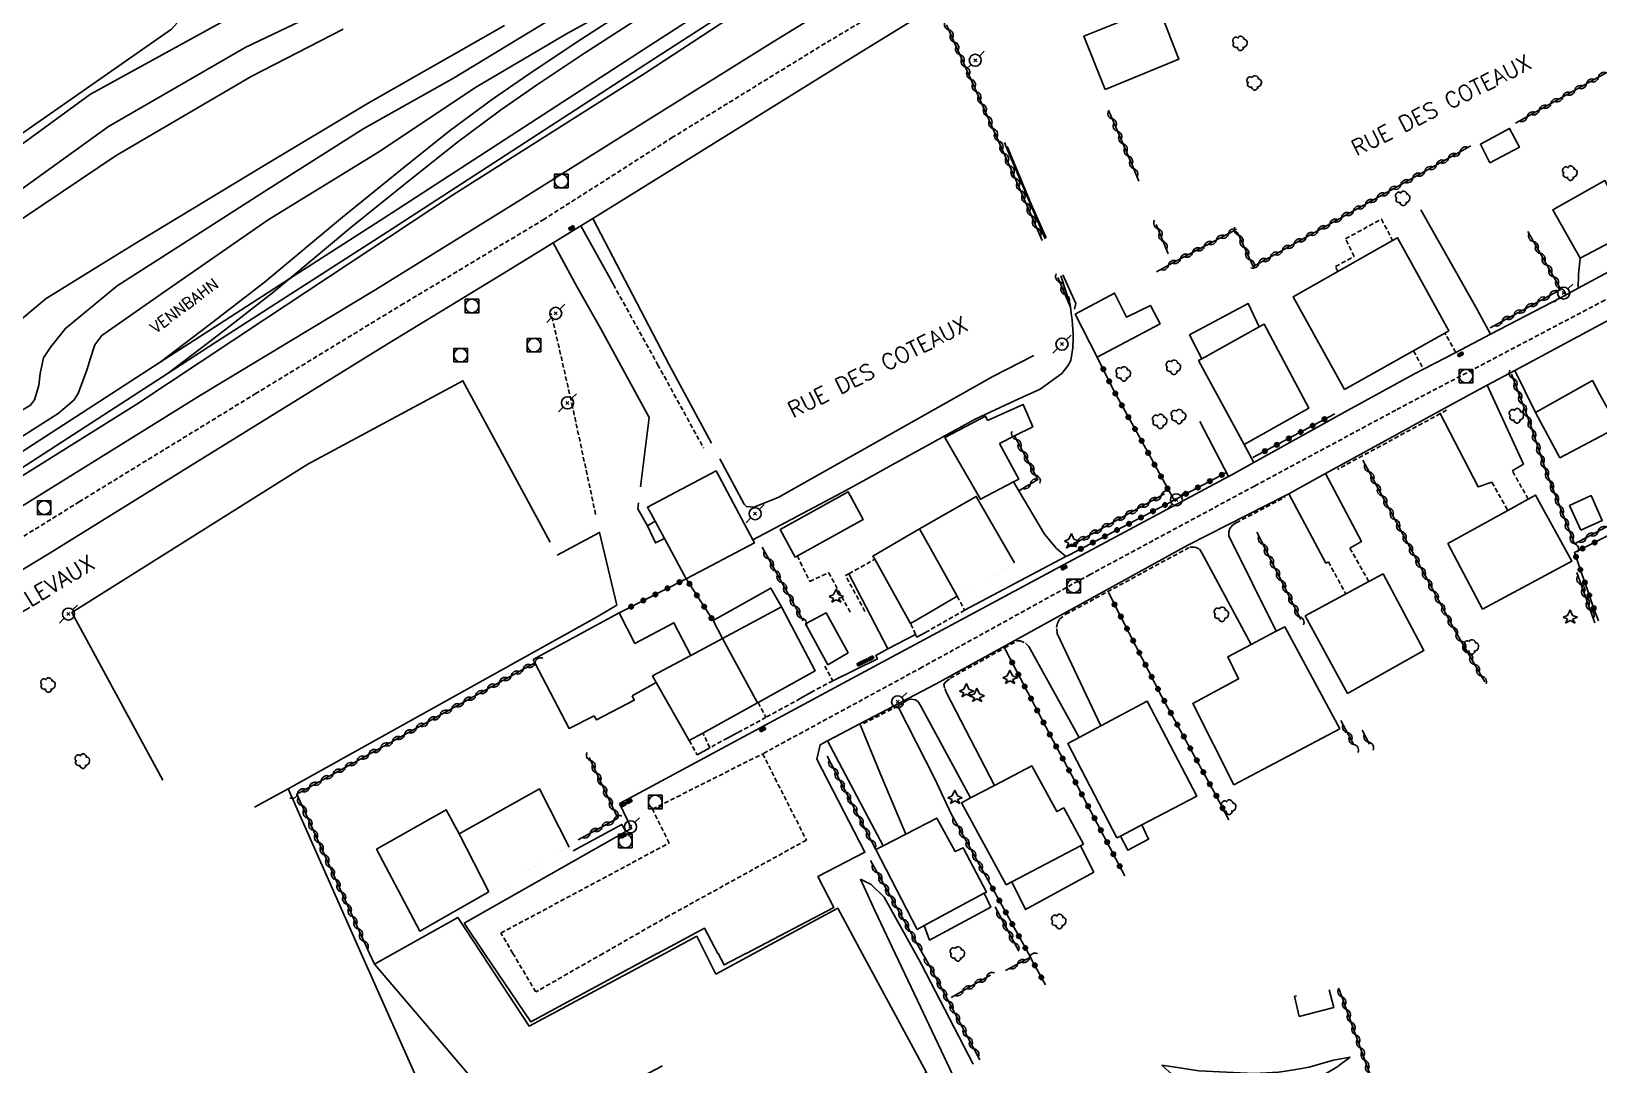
# Model space of a CAD drawing. Header units: millimetres. Extents: x 267000 to 268001, y 124012 to 125001.
# Drawn here: x 267680.7 to 267854.1, y 124658.7 to 124773.1 of the extents above; entities that cross this region are included whole.
import ezdxf
from ezdxf.enums import TextEntityAlignment as Align

# ---------------------------------------------------------------- set-up
doc = ezdxf.new("R2010")
doc.units = ezdxf.units.MM
doc.linetypes.add('DASHED', pattern=[0.75, 0.5, -0.25])
doc.layers.get('0').update_dxf_attribs({"linetype": 'CONTINUOUS'})
for name, color, linetype in [('W0001', 6, 'DASHED'), ('W0008', 7, 'CONTINUOUS'), ('W0014', 7, 'CONTINUOUS'), ('W0017', 7, 'CONTINUOUS'), ('W0101', 7, 'CONTINUOUS'), ('W0104', 1, 'CONTINUOUS'), ('W0105', 7, 'CONTINUOUS'), ('W0112', 1, 'DASHED'), ('W0211', 2, 'CONTINUOUS'), ('W0214', 2, 'CONTINUOUS'), ('W0300', 7, 'CONTINUOUS'), ('W0303', 7, 'CONTINUOUS'), ('W0310', 3, 'CONTINUOUS'), ('W0323', 7, 'CONTINUOUS'), ('W0330', 7, 'CONTINUOUS'), ('W0401', 7, 'CONTINUOUS'), ('W0420', 7, 'CONTINUOUS'), ('W0473', 7, 'CONTINUOUS'), ('W0700', 7, 'CONTINUOUS'), ('W0984', 7, 'CONTINUOUS'), ('W0989', 7, 'CONTINUOUS'), ('W1102', 7, 'CONTINUOUS')]:
    doc.layers.add(name, color=color, linetype=linetype)
doc.styles.get("Standard").update_dxf_attribs({"font": 'romans.shx', "width": 0.85})

# ---------------------------------------------------------------- blocks, each defined once
blk = doc.blocks.new('T303')
for p, q in [((-0.77, 0), (-0.28, 0.21)), ((-0.28, -0.21), (-0.77, 0)), ((-0.28, 0.21), (0, 0.83)), ((0, 0.83), (0.28, 0.21)), ((0.28, 0.21), (0.83, 0)), ((0.83, 0), (0.28, -0.21)), ((-0.49, -0.63), (-0.28, -0.21)), ((0, -0.35), (-0.49, -0.63)), ((0.56, -0.63), (0, -0.35)), ((0.28, -0.21), (0.56, -0.63))]:
    blk.add_line(p, q)
blk = doc.blocks.new('T473')
for p, q in [((-0.166667, 0.166667), (0.166667, -0.166667)), ((-0.166667, -0.166667), (0.166667, 0.166667)), ((0.500001, 0.500001), (1.000002, 1.000002)), ((-1.000002, -1.000002), (-0.500001, -0.500001))]:
    blk.add_line(p, q)
blk.add_ellipse((0, 0), major_axis=(0.471405, 0.471405), ratio=1, start_param=5.4977871438, end_param=11.780972451)
blk = doc.blocks.new('T300')
for p, q in [((-0.8, 0.51), (-0.86, 0.34)), ((-0.86, 0.34), (-0.86, 0.17)), ((-0.86, 0.17), (-0.74, 0.06)), ((-0.69, 0.63), (-0.8, 0.51)), ((-0.8, -0.06), (-0.74, 0.06)), ((-0.74, 0.06), (-0.69, 0.11)), ((-0.57, 0.69), (-0.69, 0.63)), ((-0.46, 0.69), (-0.57, 0.69)), ((-0.29, 0.63), (-0.46, 0.69)), ((-0.29, 0.63), (-0.17, 0.74)), ((-0.23, 0.57), (-0.29, 0.63)), ((-0.17, 0.74), (-0.06, 0.8)), ((-0.06, 0.8), (0.06, 0.8)), ((0.06, 0.8), (0.23, 0.74)), ((0.23, 0.74), (0.34, 0.63)), ((0.34, 0.63), (0.4, 0.51)), ((0.46, 0.46), (0.34, 0.46)), ((0.4, 0.51), (0.4, 0.46)), ((0.57, 0.4), (0.46, 0.46)), ((0.57, 0.4), (0.69, 0.29)), ((0.69, 0.29), (0.74, 0.17)), ((0.74, 0.06), (0.69, -0.17)), ((0.74, 0.17), (0.74, 0.06)), ((-0.8, -0.17), (-0.8, -0.06)), ((-0.8, -0.23), (-0.8, -0.17)), ((-0.74, -0.34), (-0.8, -0.23)), ((-0.69, -0.4), (-0.74, -0.34)), ((-0.51, -0.46), (-0.69, -0.4)), ((-0.4, -0.46), (-0.51, -0.46)), ((-0.4, -0.46), (-0.34, -0.46)), ((-0.34, -0.46), (-0.34, -0.4)), ((-0.34, -0.51), (-0.34, -0.46)), ((-0.29, -0.63), (-0.34, -0.51)), ((-0.17, -0.74), (-0.29, -0.63)), ((-0.06, -0.8), (-0.17, -0.74)), ((0.06, -0.8), (-0.06, -0.8)), ((0.17, -0.74), (0.06, -0.8)), ((0.23, -0.69), (0.17, -0.74)), ((0.29, -0.46), (0.23, -0.46)), ((0.29, -0.63), (0.23, -0.69)), ((0.46, -0.4), (0.29, -0.46)), ((0.34, -0.51), (0.29, -0.63)), ((0.34, -0.51), (0.34, -0.46)), ((0.57, -0.34), (0.46, -0.4)), ((0.63, -0.29), (0.57, -0.34)), ((0.69, -0.17), (0.63, -0.29))]:
    blk.add_line(p, q)
blk = doc.blocks.new('T401')
for p, q in [((-0.3, 0.3), (0, 0.3)), ((-0.3, -0.25), (-0.3, 0.3)), ((-0.3, 0.15), (0, 0.15)), ((-0.3, 0), (0, 0)), ((0, 0.3), (0, -0.25)), ((-0.3, -0.15), (0, -0.15)), ((-0.3, -0.25), (-0.3, -0.3)), ((-0.3, -0.3), (0, -0.3)), ((0, -0.3), (0, -0.25))]:
    blk.add_line(p, q)
blk = doc.blocks.new('T420')
for p, q in [((0.75, 0.75), (-0.75, 0.75)), ((-0.75, 0.75), (-0.75, -0.75)), ((0.75, 0.75), (0.75, -0.75)), ((0.75, -0.75), (-0.75, -0.75))]:
    blk.add_line(p, q)
blk.add_ellipse((0, 0), major_axis=(-0.53, 0.53), ratio=1, start_param=3.926991, end_param=10.210176)
blk = doc.blocks.new('t323o')
at = {"color": 0, "linetype": 'Continuous'}
for radius in [0.25, 0.15]:
    blk.add_circle((0, 0), radius, dxfattribs=at)
blk = doc.blocks.new('t310o')
at = {"color": 0, "linetype": 'Continuous'}
for centre, start, end in [((-0.5, 0.38), 216.8699, 323.1304), ((0.5, -0.37), 36.8699, 143.1303)]:
    blk.add_arc(centre, 0.625, start, end, dxfattribs=at)

msp = doc.modelspace()

# ---------------------------------------------------------------- linework, layer by layer
at = {"layer": 'W0001'}
for points in [[(267604.11, 124671), (267604.12, 124671.01), (267618.73, 124680.11), (267631.99, 124687.76), (267652.36, 124700.35), (267669.02, 124710.46), (267685.96, 124720.98), (267705.46, 124732.94), (267721.58, 124742.75), (267737.32, 124752.2), (267751.54, 124761.27), (267768.13, 124771.49), (267781.97, 124779.73), (267791.75, 124785.7), (267805.29, 124794.13), (267818.57, 124799.77), (267832.24, 124804.69)], [(267816.05, 124722.74), (267831.82, 124731.21), (267854.45, 124743.12), (267870.1, 124751.29), (267880.26, 124755.18)], [(267816.05, 124722.74), (267797.86, 124712.95), (267779.28, 124702.69), (267761.62, 124693.1)], [(267733.99, 124671), (267733.98, 124671.01), (267732.65, 124673.26), (267751.26, 124683.22), (267749.42, 124686.97), (267761.62, 124693.1)], [(267761.62, 124693.1), (267766.46, 124683.55), (267751.24, 124675.16), (267743.97, 124671.01), (267743.96, 124671)], [(267743.96, 124671), (267736.51, 124666.74), (267733.99, 124671)]]:
    msp.add_lwpolyline(points, dxfattribs=at)
at = {"layer": 'W0008'}
for points in [[(267775.48, 124779.72), (267762.78, 124771.92), (267748.94, 124763.28), (267734.54, 124754.24), (267718.8, 124744.49), (267699.49, 124732.83), (267678.06, 124719.53), (267663.85, 124710.79), (267649.33, 124701.68), (267633, 124691.54), (267622.62, 124685.2), (267611.04, 124677.97), (267600.25, 124671.01), (267600.24, 124671)], [(267607.94, 124671), (267607.95, 124671.01), (267615.08, 124675.54), (267619.11, 124677.56), (267621.19, 124678.63), (267624.23, 124680.2), (267624.8, 124680.49), (267624.84, 124680.52), (267629.93, 124683.27), (267631.36, 124684.04), (267645.69, 124692.92), (267666.71, 124705.65), (267682.65, 124715.27), (267699.07, 124725.45), (267720.08, 124738.44), (267732.78, 124746.18), (267738.44, 124749.68), (267741.5, 124751.56), (267742.81, 124752.37), (267751.57, 124757.77), (267772.58, 124770.83), (267783.67, 124777.66)], [(267876.54, 124757.71), (267871.68, 124755.19), (267862.03, 124750.12), (267861.15, 124749.64), (267851.87, 124744.65), (267849.91, 124743.59), (267842.19, 124739.55), (267838.32, 124737.53), (267834.77, 124735.67), (267833.77, 124735.15), (267826.33, 124731.12), (267815.98, 124725.34), (267813.47, 124723.93), (267813.17, 124723.78), (267795.95, 124714.59)], [(267759.77, 124671), (267759.78, 124671.01), (267769.51, 124676.1), (267767.74, 124679.52), (267772.93, 124682.21), (267767.62, 124692.52), (267767.98, 124694.1), (267768.8, 124694.53), (267772.38, 124696.41), (267780.83, 124700.84), (267808.69, 124716.2), (267819.55, 124721.72), (267819.86, 124721.88), (267823.92, 124724.12), (267837.87, 124731.77), (267841.8, 124733.89), (267844.88, 124735.54), (267854.82, 124740.89), (267871.91, 124749.67), (267873.34, 124750.12)], [(267745.78, 124687.6), (267747.11, 124684.83), (267746.49, 124684.5)], [(267728.58, 124674.37), (267730.85, 124671.01), (267730.85, 124671)], [(267749.96, 124671), (267749.97, 124671.01), (267755.18, 124673.81), (267756.67, 124671.01), (267756.68, 124671)], [(267730.85, 124671), (267735.95, 124663.44), (267749.96, 124671)], [(267756.68, 124671), (267757.35, 124669.74), (267759.77, 124671)]]:
    msp.add_lwpolyline(points, dxfattribs=at)
at = {"layer": 'W0014'}
for points in [[(267795.95, 124714.59), (267771.98, 124701.71), (267754.7, 124692.38), (267747.03, 124688.27), (267745.78, 124687.6)], [(267783.97, 124709.01), (267795.19, 124714.94), (267795.51, 124715.1)], [(267769.38, 124701.19), (267774.33, 124703.61), (267774.13, 124704), (267775.49, 124704.72), (267778.55, 124706.32), (267778.69, 124706.02), (267779.96, 124706.7)], [(267765.79, 124699.22), (267767.29, 124700.07)], [(267757.74, 124694.84), (267758.88, 124695.45)], [(267746.49, 124684.5), (267728.58, 124674.37)], [(267740.64, 124682.36), (267746.02, 124685.29), (267746.49, 124684.5)], [(267740.2, 124682.78), (267740.2, 124682.78)]]:
    msp.add_lwpolyline(points, dxfattribs=at)
at = {"layer": 'W0017'}
for points in [[(267718.67, 124782.22), (267703.1, 124774.83), (267687.23, 124766.1), (267648.68, 124737.99), (267628.74, 124723.99)], [(267631.1, 124720.64), (267631.35, 124720.82), (267641.6, 124728.21), (267689.21, 124762.54), (267704.44, 124771.33), (267720.17, 124778.83)], [(267842.19, 124739.55), (267840.69, 124742.29), (267834.45, 124753.3)], [(267745.1, 124745.05), (267741.5, 124751.56)], [(267742.81, 124752.37), (267751.25, 124736.24), (267755.96, 124727.47)], [(267748.09, 124722.64), (267749.05, 124730.34), (267743.72, 124740.15), (267741.05, 124744.82), (267738.44, 124749.68)], [(267852.09, 124747.95), (267851.92, 124746.21), (267851.87, 124744.65)], [(267756.89, 124725.74), (267759.59, 124720.73), (267759.82, 124720.47), (267760.65, 124720.4), (267763.35, 124721.48), (267787.08, 124734.88), (267791.62, 124737.18)], [(267844.88, 124735.54), (267847.14, 124730.89)], [(267841.8, 124733.89), (267845.83, 124725.17), (267844.58, 124724.43)], [(267836.62, 124730.76), (267840.8, 124722.64), (267842.32, 124723.16)], [(267813.17, 124723.78), (267810.01, 124729.87)], [(267815.98, 124725.34), (267814.91, 124727.33)], [(267826.61, 124715.88), (267827.88, 124716.6), (267823.92, 124724.12)], [(267795.19, 124714.94), (267794.16, 124715.81), (267792.81, 124717.43), (267789.97, 124722.21), (267789.38, 124723.21)], [(267748.86, 124718.35), (267747.79, 124720.23), (267747.87, 124720.89)], [(267819.86, 124721.88), (267823.94, 124714.22), (267824.23, 124714.36)], [(267818.47, 124706.66), (267813.22, 124717.24)], [(267810.22, 124715.35), (267815.7, 124705.21)], [(267775.49, 124704.72), (267771.17, 124713.04)], [(267791.09, 124704.98), (267796.66, 124694.91)], [(267799.06, 124696.19), (267794.22, 124706.42)], [(267787.27, 124689.59), (267781.97, 124699.85)], [(267779.09, 124698.43), (267784.64, 124688.21)], [(267777.46, 124684.21), (267774.86, 124690.39), (267772.38, 124696.41)], [(267768.8, 124694.53), (267774.95, 124682.91)]]:
    msp.add_lwpolyline(points, dxfattribs=at)
at = {"layer": 'W0101'}
for points in [[(267799.52, 124766.64), (267797.18, 124772.54), (267802.88, 124774.84), (267805.38, 124775.85), (267807.69, 124769.99), (267799.52, 124766.64)], [(267826, 124733.41), (267820.33, 124743.68), (267825.27, 124746.48), (267831.34, 124749.91), (267831.89, 124750.23), (267837.57, 124739.93), (267837.12, 124739.68)], [(267814.91, 124727.33), (267809.87, 124736.62), (267810.23, 124736.82), (267816.58, 124740.36), (267817.11, 124740.66), (267822.07, 124731.37), (267814.91, 124727.33)], [(267841.3, 124709.1), (267837.46, 124716.37), (267844.09, 124720.04), (267846.35, 124721.29), (267847.17, 124721.74), (267851.18, 124714.44)], [(267778.97, 124718), (267778.97, 124718)], [(267826.33, 124699.76), (267821.67, 124708.37), (267828.7, 124712.17), (267830.28, 124713.02), (267834.8, 124704.55), (267826.33, 124699.76)], [(267753.5, 124694.56), (267749.85, 124700.99), (267749.43, 124701.72), (267753.66, 124703.99), (267757.17, 124705.87), (267763.71, 124709.37), (267767.45, 124702.3), (267761.11, 124698.78), (267761.04, 124698.74), (267755.01, 124695.4), (267753.5, 124694.56)], [(267813.78, 124689.68), (267809.22, 124698.68), (267814.3, 124701.4), (267813.11, 124703.85), (267815.7, 124705.21), (267818.47, 124706.66), (267819.4, 124707.15), (267825.49, 124695.87)], [(267800.83, 124683.79), (267795.38, 124694.23), (267796.66, 124694.91), (267799.06, 124696.19), (267804.18, 124698.92), (267809.66, 124688.42), (267803.59, 124685.24), (267801.22, 124684), (267800.83, 124683.79)], [(267788.58, 124678.61), (267783.62, 124687.67), (267784.64, 124688.21), (267787.27, 124689.59), (267791.41, 124691.76), (267794.19, 124686.71), (267794.94, 124687.11), (267797.12, 124683.1), (267796.79, 124682.93), (267789.2, 124678.94)], [(267778.73, 124673.67), (267779.49, 124674.08), (267786.15, 124677.66), (267786.39, 124677.79), (267783.8, 124682.71), (267782.92, 124682.3), (267780.88, 124685.98), (267777.46, 124684.21), (267774.95, 124682.91), (267774.16, 124682.51)], [(267728.04, 124684.25), (267728.04, 124684.25)]]:
    msp.add_lwpolyline(points, close=True, dxfattribs=at)
for points in [[(267778.97, 124718), (267785.26, 124721.6), (267789.5, 124714.24)], [(267783.15, 124710.54), (267779.84, 124708.58), (267777.98, 124707.53), (267774.03, 124714.63), (267773.83, 124714.99), (267778.97, 124718)], [(267728.04, 124684.25), (267736.93, 124689.21), (267740.2, 124682.78)], [(267731.31, 124677.83), (267723.68, 124673.48), (267718.89, 124682.54), (267726.58, 124686.89), (267728.04, 124684.25)]]:
    msp.add_lwpolyline(points, dxfattribs=at)
at = {"layer": 'W0101', "const_width": 0.002}
for points in [[(267789.5, 124714.24), (267783.15, 124710.54)], [(267740.2, 124682.78), (267731.31, 124677.83)]]:
    msp.add_lwpolyline(points, dxfattribs=at)
for points in [[(267783.15, 124710.54), (267783.15, 124710.54)], [(267731.31, 124677.83), (267731.31, 124677.83)]]:
    msp.add_lwpolyline(points, close=True, dxfattribs=at)
at = {"layer": 'W0104'}
for points in [[(267842.11, 124758.53), (267841.06, 124760.59), (267844.28, 124762.32), (267845.37, 124760.27), (267842.11, 124758.53)], [(267852.09, 124747.95), (267849.07, 124753.33), (267854.83, 124756.56), (267855.34, 124755.58), (267861.21, 124758.68), (267863.66, 124754.05)], [(267798.66, 124737.02), (267796.22, 124741.76), (267800.57, 124744.1), (267801.9, 124741.43), (267804.54, 124742.73), (267805.6, 124740.69)], [(267849.86, 124725.87), (267847.14, 124730.89), (267853.46, 124734.42), (267854.29, 124732.88), (267855.29, 124731.04), (267856.25, 124729.27), (267849.86, 124725.87)], [(267753.17, 124712.47), (267750.74, 124716.94), (267749.72, 124718.84), (267748.87, 124720.41), (267756.47, 124724.41), (267760.52, 124716.8), (267760.71, 124716.44), (267753.17, 124712.47)], [(267765.21, 124714.87), (267763.57, 124717.93), (267771.1, 124722.11), (267772.73, 124719.02), (267765.21, 124714.87)], [(267852.16, 124717.87), (267850.93, 124720.58), (267853.31, 124721.68), (267854.54, 124718.93), (267852.16, 124717.87)], [(267768.82, 124702.96), (267766.37, 124707.49), (267768.65, 124708.71), (267771.07, 124704.28)]]:
    msp.add_lwpolyline(points, close=True, dxfattribs=at)
for points in [[(267810.23, 124736.82), (267808.87, 124739.46), (267815.36, 124742.93), (267816.58, 124740.36)], [(267695.22, 124690.2), (267685.17, 124708.73), (267711.3, 124725.15), (267728.45, 124734.39), (267738.12, 124716.53)], [(267786.49, 124730), (267790.44, 124731.78), (267791.53, 124729.3), (267789.5, 124728.28), (267787.85, 124727.46)], [(267787.85, 124727.46), (267789.96, 124723.51), (267789.38, 124723.21), (267785.72, 124721.27), (267781.78, 124728.11), (267786.28, 124730.49), (267786.49, 124730)], [(267786.49, 124730), (267786.49, 124730)], [(267787.85, 124727.46), (267787.85, 124727.46)], [(267738.89, 124715.1), (267743.57, 124717.6), (267745.49, 124709.56), (267742.96, 124708.09)], [(267757.17, 124705.87), (267756.13, 124707.85), (267762.51, 124711.45), (267763.71, 124709.37)], [(267742.97, 124697.31), (267740.2, 124695.91), (267736.41, 124703.17), (267736.21, 124703.54), (267745.73, 124708.71), (267747.47, 124705.32)], [(267742.96, 124708.09), (267709.09, 124689.22)], [(267742.96, 124708.09), (267742.96, 124708.09)], [(267747.47, 124705.32), (267751.8, 124707.6), (267753.66, 124703.99)], [(267747.47, 124705.32), (267747.47, 124705.32)], [(267747.17, 124699.52), (267747.41, 124699.03), (267743.24, 124696.86), (267742.97, 124697.31)], [(267749.85, 124700.99), (267747.17, 124699.52)], [(267747.17, 124699.52), (267747.17, 124699.52)], [(267742.97, 124697.31), (267742.97, 124697.31)], [(267705.4, 124687.2), (267709.09, 124689.22), (267717.18, 124671.01), (267717.19, 124671)], [(267709.09, 124689.22), (267709.09, 124689.22)], [(267803.59, 124685.24), (267804.34, 124683.64), (267802.03, 124682.45), (267801.22, 124684)], [(267796.79, 124682.93), (267798.26, 124680), (267790.7, 124675.85), (267789.2, 124678.94)], [(267786.15, 124677.66), (267786.86, 124676.12), (267780.09, 124672.48), (267779.49, 124674.08)], [(267760.64, 124671), (267760.65, 124671.01), (267769.93, 124676.03), (267772.64, 124671.01), (267772.64, 124671)], [(267720.77, 124671), (267720.78, 124671.01), (267727.9, 124675), (267730.52, 124671.01), (267730.52, 124671)], [(267750.78, 124671), (267750.79, 124671.01), (267754.32, 124672.9), (267755.28, 124671.01), (267755.28, 124671)], [(267717.19, 124671), (267724, 124655.68), (267725.8, 124651.64), (267713.8, 124646.43)], [(267750.53, 124658.55), (267735.38, 124650.61), (267735.14, 124650.49), (267718.65, 124669.81), (267720.77, 124671)], [(267730.52, 124671), (267735.78, 124662.97), (267750.78, 124671)], [(267755.28, 124671), (267756.44, 124668.72)], [(267756.44, 124668.72), (267760.64, 124671)], [(267772.64, 124671), (267779.76, 124657.81), (267761.7, 124648.12)], [(267756.44, 124668.72), (267756.44, 124668.72)], [(267824.32, 124666.96), (267824.82, 124665.02), (267820.99, 124664.03)], [(267820.99, 124664.03), (267820.49, 124666.26), (267820.72, 124666.32)]]:
    msp.add_lwpolyline(points, dxfattribs=at)
at = {"layer": 'W0105'}
for points in [[(267750.74, 124716.94), (267749.76, 124716.44), (267748.86, 124718.35), (267749.72, 124718.84), (267749.74, 124718.85)], [(267755.78, 124693.78), (267754.38, 124693)]]:
    msp.add_lwpolyline(points, dxfattribs=at)
at = {"layer": 'W0112'}
for points in [[(267825.27, 124746.48), (267825.03, 124747.04), (267827.09, 124748.16), (267826.13, 124750.11), (267830.11, 124752.29), (267831.34, 124749.91)], [(267745.1, 124745.05), (267750, 124736.2), (267755.09, 124726.94)], [(267743.14, 124719.6), (267740.59, 124731.47), (267738.22, 124741.83)], [(267838.32, 124737.53), (267837.12, 124739.68)], [(267833.65, 124737.69), (267834.77, 124735.67)], [(267837.32, 124731.14), (267836.62, 124730.76), (267825.23, 124724.58)], [(267846.35, 124721.29), (267844.58, 124724.43)], [(267842.32, 124723.16), (267844.09, 124720.04)], [(267813.22, 124717.24), (267813.21, 124717.67), (267813.34, 124718.03), (267813.63, 124718.4), (267814.02, 124718.67), (267819.46, 124721.53)], [(267794.22, 124706.42), (267794.15, 124707.07), (267794.24, 124707.57), (267794.46, 124708), (267795.18, 124708.54), (267808.9, 124715.98), (267809.46, 124715.99), (267809.95, 124715.77), (267810.22, 124715.35)], [(267828.7, 124712.17), (267826.61, 124715.88)], [(267765.46, 124715.01), (267766.83, 124712.17), (267768.92, 124713.16), (267771.33, 124708.73)], [(267772.94, 124708.85), (267770.8, 124712.83), (267771.17, 124713.04), (267774.03, 124714.63)], [(267824.23, 124714.36), (267826.14, 124710.84)], [(267783.15, 124710.54), (267783.97, 124709.01), (267779.96, 124706.7)], [(267778.55, 124706.32), (267777.98, 124707.53)], [(267781.97, 124699.85), (267781.76, 124700.41), (267781.69, 124700.8), (267781.91, 124701.07), (267782.37, 124701.47), (267788.4, 124704.82), (267789.83, 124705.62), (267790.13, 124705.62), (267790.72, 124705.34), (267791.09, 124704.98)], [(267768.49, 124702.82), (267769.38, 124701.19), (267767.29, 124700.07)], [(267765.79, 124699.22), (267761.99, 124697.14), (267758.88, 124695.45)], [(267761.11, 124698.78), (267761.99, 124697.14)], [(267779.09, 124698.43), (267778.82, 124698.86), (267778.52, 124699.08), (267778.05, 124699.14), (267777.69, 124699.07), (267776.57, 124698.38), (267772.78, 124696.44)], [(267753.5, 124694.56), (267754.38, 124693)], [(267755.78, 124693.78), (267755.01, 124695.4)], [(267757.74, 124694.84), (267755.78, 124693.78)]]:
    msp.add_lwpolyline(points, dxfattribs=at)
at = {"layer": 'W0211'}
for points in [[(267837.25, 124818.18), (267834.83, 124817.47), (267830.26, 124815.85), (267821.01, 124811.87), (267811.36, 124807.06), (267798.16, 124799.63), (267773.74, 124784.92), (267748.63, 124768.46), (267727.28, 124754.93), (267706.5, 124741.18), (267692.35, 124731.82), (267679.14, 124723.53), (267662.45, 124712.74), (267648.03, 124703.44), (267636.42, 124695.68), (267629.23, 124690.81), (267625.31, 124687.72), (267622.62, 124685.2)], [(267645.09, 124737.76), (267647.85, 124738.05), (267658.92, 124746.45), (267678.85, 124761.22), (267696.2, 124773.31), (267697.78, 124775.07), (267697.23, 124776.79), (267695.44, 124777.86)], [(267739.4, 124775.15), (267727.39, 124767.88), (267717.48, 124762.32), (267706.59, 124755.42), (267696, 124748.63), (267690.17, 124744.9), (267684.45, 124740.18), (267682.85, 124738.16), (267682.03, 124736.93), (267681.67, 124735.18), (267681.52, 124733.86), (267681.03, 124732.3), (267680.6, 124731.71), (267678.83, 124730.64), (267668.69, 124724.48), (267655.59, 124716.05), (267639.57, 124706.49), (267632.13, 124702.22), (267628.48, 124699.06), (267627.27, 124697.24)], [(267678.74, 124740.51), (267682.32, 124743.5), (267688.21, 124747.17), (267692.56, 124749.8), (267706.28, 124758.1), (267717.96, 124765.13), (267733.04, 124773.73)], [(267792.87, 124750.12), (267788.57, 124760.3), (267788.38, 124760.75)], [(267793.01, 124750.21), (267791.33, 124753.96), (267788.82, 124760.01), (267788.68, 124760.33)], [(267760.52, 124716.8), (267770.34, 124721.98), (267773.05, 124723.48), (267775.96, 124725.09), (267785.13, 124730.16), (267789.56, 124732.2), (267792.34, 124733.48), (267794.75, 124735.2), (267795.39, 124736.03), (267795.71, 124736.63), (267795.95, 124738.05), (267795.98, 124739.15), (267795.99, 124739.57), (267795.86, 124741.14), (267795.75, 124741.86), (267795.69, 124742.55), (267795.67, 124742.82), (267794.66, 124745.89), (267794.61, 124746)], [(267796.14, 124742.33), (267796.29, 124742.93), (267794.85, 124746.13)], [(267778.53, 124671), (267778.52, 124671.01), (267775.07, 124677.25), (267773.64, 124678.63), (267772.45, 124679.22)], [(267784.93, 124658.76), (267779.16, 124669.85), (267778.53, 124671)], [(267805.79, 124658.65), (267806.62, 124657.88), (267806.76, 124657.75), (267808.25, 124656.79), (267809.64, 124656.35), (267811.65, 124656.09), (267813.49, 124656.22), (267815.43, 124656.29), (267817.97, 124656.3), (267819.78, 124656.39), (267821.94, 124656.86), (267823.74, 124657.58), (267825.27, 124658.5), (267825.36, 124658.57), (267826.66, 124659.54)]]:
    msp.add_lwpolyline(points, dxfattribs=at)
at = {"layer": 'W0214'}
for points in [[(267742.54, 124774.24), (267739.91, 124772.81), (267729.77, 124766.81), (267719.21, 124759.78), (267706.91, 124752.19), (267695.33, 124744.2), (267688.48, 124739.41), (267687.7, 124738.38), (267687.18, 124736.79), (267686.85, 124735.67), (267685.88, 124732.99), (267685.39, 124732.26), (267683.65, 124730.76), (267678.38, 124727.4), (267669.33, 124721.74), (267654.39, 124712.74), (267635.44, 124700.82), (267630.47, 124698.09), (267627.27, 124697.24)], [(267670.19, 124745.98), (267690.09, 124759.33), (267705, 124768.06), (267715.21, 124773.3)], [(267776.28, 124671), (267776.28, 124671.01), (267774.06, 124675.68), (267772.45, 124679.22)], [(267782.67, 124657.52), (267778.74, 124665.79), (267776.28, 124671)], [(267805.79, 124658.65), (267807.05, 124658.45), (267809.91, 124658), (267816, 124657.71), (267818.7, 124657.86), (267819.48, 124657.98), (267821.06, 124658.24), (267822.11, 124658.41), (267824.12, 124658.99), (267824.79, 124659.18), (267826.66, 124659.54)]]:
    msp.add_lwpolyline(points, dxfattribs=at)
at = {"layer": 'W0310'}
for points in [[(267781.98, 124773.78), (267789.77, 124756.39), (267792.54, 124749.92)], [(267858.62, 124770.51), (267844.93, 124762.9)], [(267803.25, 124756.49), (267802.57, 124758.18), (267799.9, 124764.34)], [(267840.01, 124760.41), (267815.9, 124747.05), (267814.2, 124750.74), (267813.84, 124751.04), (267807.35, 124747.63), (267805.21, 124746.47)], [(267806.49, 124748.46), (267805.19, 124751.68)], [(267842.15, 124740.27), (267849.97, 124744.51), (267846.3, 124750.9)], [(267794.29, 124745.83), (267795.69, 124742.55)], [(267860.72, 124721.24), (267851.46, 124716.35), (267848.33, 124724.32), (267846.56, 124729.62), (267844.49, 124735.14)], [(267789.97, 124722.21), (267792.09, 124723.47), (267789.5, 124728.28)], [(267828.04, 124725.62), (267838.14, 124706.88)], [(267795.21, 124715.88), (267806.09, 124721.86)], [(267821.19, 124707.96), (267816.31, 124717.65)], [(267766.11, 124707.81), (267761.56, 124715.99)], [(267853.72, 124707.61), (267851.72, 124713.16)], [(267838.14, 124706.88), (267841.55, 124701.05)], [(267718.1, 124671), (267718.1, 124671.01), (267710.06, 124688.64), (267736.41, 124703.17), (267736.49, 124703.22)], [(267825.61, 124696.78), (267827.04, 124694.11)], [(267827.97, 124695.71), (267828.8, 124694.18)], [(267742.43, 124692.69), (267745.58, 124685.97), (267741.21, 124683.59)], [(267774.16, 124682.51), (267768.75, 124692.84)], [(267786.37, 124679.5), (267782.47, 124686.44)], [(267773.54, 124681.28), (267779.32, 124671.01), (267779.32, 124671)], [(267787.35, 124676.16), (267789.97, 124671.24)], [(267718.65, 124669.81), (267718.1, 124671)], [(267779.32, 124671), (267779.59, 124670.53), (267785.66, 124659.24)], [(267791.26, 124670.59), (267788.49, 124669.12)], [(267786.82, 124668.6), (267782.49, 124666.12)], [(267825.4, 124667.11), (267831.86, 124649.29)]]:
    msp.add_lwpolyline(points, dxfattribs=at)
at = {"layer": 'W0323'}
for points in [[(267807.15, 124721.16), (267803.61, 124727.65), (267800.45, 124733.35), (267798.66, 124737.02)], [(267824.94, 124730.75), (267815.88, 124725.89)], [(267812.88, 124724.22), (267807.15, 124721.16)], [(267807.15, 124721.16), (267795.51, 124715.1)], [(267854.12, 124707.82), (267853.65, 124709.09), (267851.47, 124715.37), (267862.72, 124721.06)], [(267756.13, 124707.85), (267753.17, 124712.47), (267745.73, 124708.71)], [(267799.89, 124710.96), (267801.12, 124708.55), (267801.25, 124708.31), (267801.45, 124707.91), (267805.78, 124699.48), (267811.79, 124688.53), (267812.84, 124686.48), (267813.2, 124685.78)], [(267788.4, 124704.82), (267788.53, 124704.54)], [(267801.71, 124679.59), (267799.76, 124683.28), (267796.05, 124690.29), (267793.78, 124694.53), (267788.53, 124704.54)], [(267791.04, 124671), (267791.03, 124671.01), (267786.37, 124679.5)], [(267792.93, 124667.51), (267791.43, 124670.27), (267791.26, 124670.59), (267791.04, 124671)]]:
    msp.add_lwpolyline(points, dxfattribs=at)
at = {"layer": 'W0330'}
msp.add_lwpolyline([(267782.47, 124686.44), (267780.66, 124690.32), (267776.57, 124698.38)], dxfattribs=at)
at = {"layer": 'W0700'}
for points in [[(267694.95, 124736.46), (267700.32, 124740.53), (267706.44, 124745.28), (267715.11, 124752.51), (267721.53, 124757.69), (267726.94, 124762.01), (267731.72, 124765.55), (267735.74, 124768.35), (267741.09, 124771.9), (267759.95, 124784.09)], [(267694.95, 124736.46), (267700.31, 124739.92), (267709.29, 124745.7), (267719.81, 124752.47), (267749.25, 124771.58), (267767.28, 124783.23)], [(267695.81, 124735.23), (267701.23, 124739.34), (267707.38, 124744.11), (267709.29, 124745.7), (267716.06, 124751.35), (267722.47, 124756.52), (267727.85, 124760.82), (267732.59, 124764.33), (267736.58, 124767.1), (267741.91, 124770.65), (267760.76, 124782.83)], [(267596.36, 124671), (267596.37, 124671.01), (267608.83, 124679.02), (267629.9, 124692.71), (267647.86, 124704.25), (267666.34, 124716.17), (267695.81, 124735.23), (267701.12, 124738.66), (267720.62, 124751.21), (267750.07, 124770.32), (267768.09, 124781.97)], [(267593.59, 124671), (267593.6, 124671.01), (267608.02, 124680.28), (267629.08, 124693.97), (267647.04, 124705.51), (267665.53, 124717.43), (267694.95, 124736.46)]]:
    msp.add_lwpolyline(points, dxfattribs=at)
at = {"layer": 'W1102'}
for points in [[(267783.15, 124710.54), (267778.97, 124718)], [(267761.04, 124698.74), (267757.17, 124705.87)], [(267728.04, 124684.25), (267731.31, 124677.83)]]:
    msp.add_lwpolyline(points, dxfattribs=at)

# ---------------------------------------------------------------- block references
at = {"layer": 'W0300', "rotation": 359.9999899820874}
for p in [(267814.5, 124771.74), (267816.08, 124767.36), (267851.02, 124757.37), (267832.52, 124754.58), (267801.59, 124735.15), (267807.14, 124735.88), (267807.7, 124730.43), (267845.1, 124730.51), (267805.63, 124729.9), (267812.45, 124708.54), (267840.11, 124704.93), (267682.58, 124700.71), (267686.39, 124692.28), (267813.25, 124687.2), (267794.45, 124674.54), (267783.23, 124670.95)]:
    msp.add_blockref('T300', p, dxfattribs=at)
at = {"layer": 'W0303', "rotation": 359.9999899820874}
for p in [(267795.79, 124716.64), (267769.75, 124710.51), (267850.98, 124708.21), (267788.98, 124701.52), (267784.17, 124700.05), (267785.33, 124699.52), (267782.89, 124688.24)]:
    msp.add_blockref('T303', p, dxfattribs=at)
at = {"layer": 'W0310'}
for p, rotation in [((267782.22, 124773.24), 294.1221710297401), ((267782.84, 124771.87), 294.1221710297401), ((267783.45, 124770.5), 294.1221710297401), ((267784.06, 124769.13), 294.1221710297401), ((267784.68, 124767.76), 294.1221710297401), ((267785.29, 124766.39), 294.1221710297401), ((267851.49, 124766.54), 209.0695309831734), ((267852.8, 124767.27), 209.0695309831734), ((267854.11, 124768), 209.0695309831734), ((267785.9, 124765.02), 294.1221710297401), ((267848.86, 124765.09), 209.0695309831734), ((267850.17, 124765.82), 209.0695309831734), ((267786.52, 124763.66), 294.1221710297401), ((267800.31, 124763.39), 113.4730525061082), ((267846.24, 124763.63), 209.0695309831734), ((267847.55, 124764.36), 209.0695309831734), ((267787.13, 124762.29), 294.1221710297401), ((267800.9, 124762.01), 113.4730525061082), ((267787.74, 124760.92), 294.1221710297401), ((267788.36, 124759.55), 294.1221710297401), ((267801.5, 124760.64), 113.4730525061082), ((267802.1, 124759.26), 113.4730525061082), ((267838.82, 124759.76), 208.9992681196266), ((267788.97, 124758.18), 294.1221710297401), ((267802.69, 124757.88), 111.9455954877453), ((267836.2, 124758.3), 208.9992681196266), ((267837.51, 124759.03), 208.9992681196266), ((267789.58, 124756.81), 294.1221710297401), ((267832.26, 124756.12), 208.9992681196266), ((267833.58, 124756.85), 208.9992681196266), ((267834.89, 124757.58), 208.9992681196266), ((267790.18, 124755.43), 293.1645965813848), ((267790.77, 124754.06), 293.1645965813848), ((267829.64, 124754.67), 208.9992681196266), ((267830.95, 124755.39), 208.9992681196266), ((267791.36, 124752.68), 293.1645965813848), ((267827.02, 124753.21), 208.9992681196266), ((267828.33, 124753.94), 208.9992681196266), ((267791.95, 124751.3), 293.1645965813848), ((267805.37, 124751.24), 111.9455954884054), ((267823.08, 124751.03), 208.9992681196266), ((267824.39, 124751.76), 208.9992681196266), ((267825.7, 124752.49), 208.9992681196266), ((267805.93, 124749.85), 111.9455954884054), ((267810.5, 124749.29), 207.6915084239092), ((267811.83, 124749.99), 207.6915084239092), ((267813.16, 124750.68), 207.6915084239092), ((267814.31, 124750.5), 114.7869553490562), ((267814.94, 124749.14), 114.7869553490562), ((267820.46, 124749.58), 208.9992681196266), ((267821.77, 124750.3), 208.9992681196266), ((267846.93, 124749.8), 119.8520175811912), ((267807.85, 124747.9), 207.6915084239092), ((267809.18, 124748.59), 207.6915084239092), ((267815.57, 124747.78), 114.7869553490562), ((267816.52, 124747.4), 208.9992681196266), ((267817.83, 124748.12), 208.9992681196266), ((267819.14, 124748.85), 208.9992681196266), ((267847.68, 124748.5), 119.8520175811912), ((267848.43, 124747.2), 119.8520175811912), ((267806.53, 124747.19), 208.6048317659595), ((267849.17, 124745.9), 119.8520175811912), ((267794.51, 124745.31), 293.1645965818402), ((267795.1, 124743.93), 293.1645965818402), ((267849.92, 124744.6), 119.8520175811912), ((267846.1, 124742.41), 28.50565982748522), ((267847.42, 124743.13), 28.50565982748522), ((267848.74, 124743.85), 28.50565982748522), ((267843.46, 124740.98), 28.50565982748522), ((267844.78, 124741.7), 28.50565982748522), ((267844.68, 124734.65), 110.5424039089449), ((267845.2, 124733.24), 110.5424039089449), ((267845.73, 124731.84), 110.5424039089449), ((267846.25, 124730.43), 110.5424039089449), ((267846.76, 124729.02), 108.4803495896592), ((267789.7, 124727.91), 118.2858458988384), ((267790.41, 124726.58), 118.2858458988384), ((267847.24, 124727.6), 108.4803495896592), ((267791.12, 124725.26), 118.2858458988384), ((267847.71, 124726.18), 108.4803495896592), ((267848.19, 124724.75), 108.4803495896592), ((267791.83, 124723.94), 118.2858458988384), ((267828.75, 124724.3), 298.3164306684988), ((267829.46, 124722.98), 298.3164306684988), ((267848.71, 124723.35), 111.4499593769415), ((267791.26, 124722.98), 30.64028062559096), ((267805.73, 124721.66), 28.78977303616981), ((267830.17, 124721.66), 298.3164306684988), ((267849.26, 124721.95), 111.4499593769415), ((267803.1, 124720.21), 28.78977303616981), ((267804.41, 124720.93), 28.78977303616981), ((267830.89, 124720.34), 298.3164306684988), ((267849.81, 124720.56), 111.4499593769415), ((267799.15, 124718.04), 28.78977303616981), ((267800.47, 124718.77), 28.78977303616981), ((267801.78, 124719.49), 28.78977303616981), ((267831.6, 124719.02), 298.3164306684988), ((267832.31, 124717.7), 298.3164306684988), ((267850.36, 124719.16), 111.4499593769415), ((267850.91, 124717.76), 111.4499593769415), ((267796.52, 124716.6), 28.78977303616981), ((267797.84, 124717.32), 28.78977303616981), ((267816.99, 124716.31), 116.7091882266973), ((267833.02, 124716.38), 298.3164306684988), ((267851.45, 124716.37), 111.4499593769415), ((267852.77, 124717.03), 207.8836220023405), ((267854.09, 124717.74), 207.8836220023405), ((267762.29, 124714.68), 119.0980050300683), ((267817.66, 124714.97), 116.7091882266973), ((267833.73, 124715.05), 298.3164306684988), ((267763.02, 124713.37), 119.0980050300683), ((267818.33, 124713.63), 116.7091882266973), ((267834.44, 124713.73), 298.3164306684988), ((267835.16, 124712.41), 298.3164306684988), ((267763.75, 124712.05), 119.0980050300683), ((267764.48, 124710.74), 119.0980050300683), ((267819.01, 124712.29), 116.7091882266973), ((267819.68, 124710.95), 116.7091882266973), ((267835.87, 124711.09), 298.3164306684988), ((267852.19, 124711.84), 109.8806732237805), ((267765.21, 124709.43), 119.0980050300683), ((267820.36, 124709.61), 116.7091882266973), ((267836.58, 124709.77), 298.3164306684988), ((267852.7, 124710.43), 109.8806732237805), ((267853.21, 124709.02), 109.8806732237805), ((267765.94, 124708.12), 119.0980050300683), ((267821.03, 124708.27), 116.7091882266973), ((267837.29, 124708.45), 298.3164306684988), ((267838, 124707.13), 298.3164306684988), ((267838.9, 124705.58), 300.3447554218172), ((267839.65, 124704.29), 300.3447554218172), ((267735.11, 124702.46), 28.87536982582854), ((267736.43, 124703.18), 28.7571208978742), ((267840.41, 124702.99), 300.3447554218172), ((267732.49, 124701.01), 28.87536982582854), ((267733.8, 124701.73), 28.87536982582854), ((267841.17, 124701.7), 300.3447554218172), ((267728.55, 124698.84), 28.87536982582854), ((267729.86, 124699.56), 28.87536982582854), ((267731.17, 124700.29), 28.87536982582854), ((267725.92, 124697.39), 28.87536982582854), ((267727.23, 124698.11), 28.87536982582854), ((267723.29, 124695.94), 28.87536982582854), ((267724.61, 124696.66), 28.87536982582854), ((267826.32, 124695.46), 298.1291966957783), ((267719.35, 124693.77), 28.87536982582854), ((267720.67, 124694.49), 28.87536982582854), ((267721.98, 124695.22), 28.87536982582854), ((267827.03, 124694.14), 298.1291966957783), ((267828.69, 124694.39), 298.6207538277899), ((267716.73, 124692.32), 28.87536982582854), ((267718.04, 124693.04), 28.87536982582854), ((267742.6, 124692.34), 295.0597948906281), ((267712.78, 124690.14), 28.87536982582854), ((267714.1, 124690.87), 28.87536982582854), ((267715.41, 124691.59), 28.87536982582854), ((267743.23, 124690.98), 295.0597948906281), ((267769.45, 124691.52), 117.6368606720992), ((267770.14, 124690.19), 117.6368606720992), ((267710.16, 124688.7), 28.87536982582854), ((267711.47, 124689.42), 28.87536982582854), ((267743.87, 124689.62), 295.0597948906281), ((267744.5, 124688.26), 295.0597948906281), ((267770.84, 124688.86), 117.6368606720992), ((267710.64, 124687.38), 114.5063372797668), ((267745.14, 124686.9), 295.0597948906281), ((267771.54, 124687.53), 117.6368606720992), ((267711.26, 124686.01), 114.5063372797668), ((267711.88, 124684.65), 114.5063372797668), ((267743.84, 124685.03), 208.5801157370268), ((267745.16, 124685.74), 208.5801157370268), ((267772.23, 124686.2), 117.6368606720992), ((267772.93, 124684.87), 117.6368606720992), ((267783.2, 124685.13), 119.3655923467326), ((267712.5, 124683.28), 114.5063372797668), ((267742.53, 124684.31), 208.5801157370268), ((267773.62, 124683.54), 117.6368606720992), ((267783.94, 124683.82), 119.3655923467326), ((267713.13, 124681.92), 114.5063372797668), ((267784.67, 124682.52), 119.3655923467326), ((267785.41, 124681.21), 119.3655923467326), ((267713.75, 124680.55), 114.5063372797668), ((267774.28, 124679.97), 299.3421310801608), ((267786.14, 124679.9), 119.3655923467326), ((267714.37, 124679.19), 114.5063372797668), ((267714.99, 124677.82), 114.5063372797668), ((267775.01, 124678.67), 299.3421310801608), ((267715.62, 124676.46), 114.5063372797668), ((267775.75, 124677.36), 299.3421310801608), ((267776.48, 124676.05), 299.3421310801608), ((267716.24, 124675.09), 114.5063372797668), ((267777.22, 124674.74), 299.3421310801608), ((267788.05, 124674.83), 298.0174773947534), ((267716.86, 124673.73), 114.5063372797668), ((267777.95, 124673.44), 299.3421310801608), ((267788.76, 124673.51), 298.0174773947534), ((267717.48, 124672.36), 114.5063372797668), ((267778.69, 124672.13), 299.3421310801608), ((267789.46, 124672.19), 298.0174773947534), ((267780.04, 124669.68), 298.2957017591245), ((267789.82, 124669.82), 207.8326310310357), ((267791.14, 124670.52), 207.8326310310357), ((267780.75, 124668.36), 298.2957017591245), ((267785.09, 124667.61), 209.7605467761551), ((267786.4, 124668.36), 209.7605467761551), ((267781.46, 124667.04), 298.2957017591245), ((267782.17, 124665.72), 298.2957017591245), ((267783.79, 124666.87), 209.7605467761551), ((267825.72, 124666.21), 289.9376574643574), ((267782.88, 124664.4), 298.2957017591245), ((267826.23, 124664.8), 289.9376574643574), ((267783.6, 124663.08), 298.2957017591245), ((267826.75, 124663.39), 289.9376574643574), ((267784.31, 124661.76), 298.2957017591245), ((267785.02, 124660.44), 298.2957017591245), ((267827.26, 124661.98), 289.9376574643574), ((267827.77, 124660.57), 289.9376574643574), ((267828.28, 124659.16), 289.9376574643574), ((267828.79, 124657.75), 289.9376574643574)]:
    msp.add_blockref('t310o', p, dxfattribs=dict(at, rotation=rotation))
at = {"layer": 'W0323'}
for p, rotation in [((267799.32, 124735.67), 116.0322283251407), ((267799.97, 124734.33), 116.0322283251407), ((267800.65, 124732.99), 118.9829011853271), ((267801.38, 124731.68), 118.9829011853271), ((267802.1, 124730.36), 118.9829011853271), ((267802.83, 124729.05), 118.9829011853271), ((267821.17, 124728.72), 208.2173558548042), ((267822.49, 124729.43), 208.2173558548042), ((267823.81, 124730.14), 208.2173558548042), ((267803.56, 124727.74), 118.9829011853271), ((267818.52, 124727.3), 208.2173558548042), ((267819.85, 124728.01), 208.2173558548042), ((267804.28, 124726.42), 118.5980796876247), ((267817.2, 124726.6), 208.2173558548042), ((267804.99, 124725.11), 118.5980796876247), ((267805.71, 124723.79), 118.5980796876247), ((267812.44, 124723.98), 208.0823348666813), ((267806.43, 124722.47), 118.5980796876247), ((267808.47, 124721.87), 208.0823348666813), ((267809.79, 124722.57), 208.0823348666813), ((267811.12, 124723.28), 208.0823348666813), ((267806.15, 124720.64), 207.4984490353644), ((267802.16, 124718.56), 207.4984490353644), ((267803.49, 124719.26), 207.4984490353644), ((267804.82, 124719.95), 207.4984490353644), ((267799.5, 124717.18), 207.4984490353644), ((267800.83, 124717.87), 207.4984490353644), ((267796.84, 124715.79), 207.4984490353644), ((267798.17, 124716.49), 207.4984490353644), ((267851.63, 124714.9), 109.1627260898374), ((267852.36, 124715.82), 26.83323271897558), ((267853.7, 124716.5), 26.83323271897558), ((267852.12, 124713.48), 109.1627260898374), ((267751.09, 124711.42), 206.8294251480321), ((267752.42, 124712.1), 206.8294251480321), ((267753.53, 124711.91), 122.6041177483486), ((267852.62, 124712.06), 109.1627260898374), ((267748.41, 124710.07), 206.8294251480321), ((267749.75, 124710.74), 206.8294251480321), ((267754.34, 124710.65), 122.6041177483486), ((267800.57, 124709.63), 297.169434542957), ((267853.11, 124710.65), 109.1627260898374), ((267747.07, 124709.39), 206.8294251480321), ((267755.14, 124709.39), 122.6041177483486), ((267755.95, 124708.12), 122.6041177483486), ((267801.26, 124708.29), 297.1351396176609), ((267853.6, 124709.23), 109.1627260898374), ((267801.94, 124706.96), 297.173838201652), ((267802.63, 124705.62), 297.173838201652), ((267789.23, 124703.21), 117.6423389083525), ((267803.31, 124704.29), 297.173838201652), ((267804, 124702.95), 297.173838201652), ((267789.92, 124701.88), 117.6423389083525), ((267804.68, 124701.62), 297.173838201652), ((267790.62, 124700.55), 117.6423389083525), ((267791.32, 124699.22), 117.6423389083525), ((267805.37, 124700.28), 297.173838201652), ((267792.01, 124697.9), 117.6423389083525), ((267806.07, 124698.96), 298.7784476535708), ((267806.79, 124697.64), 298.7784476535708), ((267792.71, 124696.57), 117.6423389083525), ((267807.51, 124696.33), 298.7784476535708), ((267793.4, 124695.24), 117.6423389083525), ((267808.23, 124695.01), 298.7784476535708), ((267794.11, 124693.91), 118.2588162951705), ((267794.82, 124692.59), 118.2588162951705), ((267808.95, 124693.7), 298.7784476535708), ((267809.68, 124692.38), 298.7784476535708), ((267795.53, 124691.27), 118.2588162951705), ((267810.4, 124691.07), 298.7784476535708), ((267796.24, 124689.95), 117.8833744073196), ((267811.12, 124689.75), 298.7784476535708), ((267796.94, 124688.62), 117.8833744073196), ((267797.64, 124687.3), 117.8833744073196), ((267811.84, 124688.44), 297.1099674322953), ((267812.52, 124687.1), 297.1099674322953), ((267798.34, 124685.97), 117.8833744073196), ((267799.04, 124684.64), 117.8833744073196), ((267799.74, 124683.32), 117.8833744073196), ((267800.44, 124681.99), 117.7575260565154), ((267801.14, 124680.66), 117.7575260565154), ((267787.09, 124678.18), 118.7690726420146), ((267787.81, 124676.87), 118.7690726420146), ((267788.54, 124675.55), 118.7690726420146), ((267789.26, 124674.24), 118.7690726420146), ((267789.98, 124672.92), 118.7690726420146), ((267790.7, 124671.61), 118.7690726420146), ((267791.75, 124669.68), 118.4233847555298), ((267792.47, 124668.36), 118.4233847555298)]:
    msp.add_blockref('t323o', p, dxfattribs=dict(at, rotation=rotation))
at = {"layer": 'W0401'}
for p, rotation in [((267740.56, 124751.18), 301.6754778846979), ((267838.79, 124737.45), 117.6110663572879), ((267794.9, 124713.85), 118.2464105538825), ((267772.46, 124702.95), 296.0310983470586), ((267773.04, 124703.23), 296.0310983470586), ((267773.66, 124703.54), 296.0310983470586), ((267761.55, 124695.93), 118.3848994694937), ((267746.1, 124687.61), 118.1748028506241), ((267746.78, 124687.98), 118.1748028506241), ((267746.13, 124684.16), 119.5024550214912)]:
    msp.add_blockref('T401', p, dxfattribs=dict(at, rotation=rotation))
at = {"layer": 'W0420', "rotation": 359.9999899820874}
for p in [(267739.35, 124756.5), (267729.45, 124742.67), (267728.19, 124737.23), (267736.31, 124738.33), (267839.47, 124734.9), (267682.11, 124720.35), (267796.04, 124711.67), (267749.74, 124687.76), (267746.43, 124683.45)]:
    msp.add_blockref('T420', p, dxfattribs=at)
at = {"layer": 'W0473', "rotation": 359.9999899820874}
for p in [(267785.15, 124769.87), (267850.27, 124744.1), (267738.72, 124741.86), (267794.75, 124738.45), (267740.02, 124731.95), (267807.41, 124721.21), (267760.79, 124719.68), (267684.79, 124708.57), (267776.56, 124698.86), (267746.99, 124685.02)]:
    msp.add_blockref('T473', p, dxfattribs=at)

# ---------------------------------------------------------------- texts
at = {"layer": 'W0984'}
msp.add_text('VENNBAHN', height=1.25, rotation=36.56, dxfattribs=at).set_placement((267697.6, 124742.72), align=Align.MIDDLE_CENTER)
at = {"layer": 'W0989'}
for s, rotation, p in [('RUE DES COTEAUX', 26.6781, (267826.94, 124760)), ('RUE DES COTEAUX', 26.6781, (267764.58, 124731.02)), ('ROUTE DE BELLEVAUX', 30.8885, (267665.39, 124701.27))]:
    msp.add_text(s, height=1.75, rotation=rotation, dxfattribs=at).set_placement(p, align=Align.MIDDLE_LEFT)

doc.saveas('drawing.dxf')
